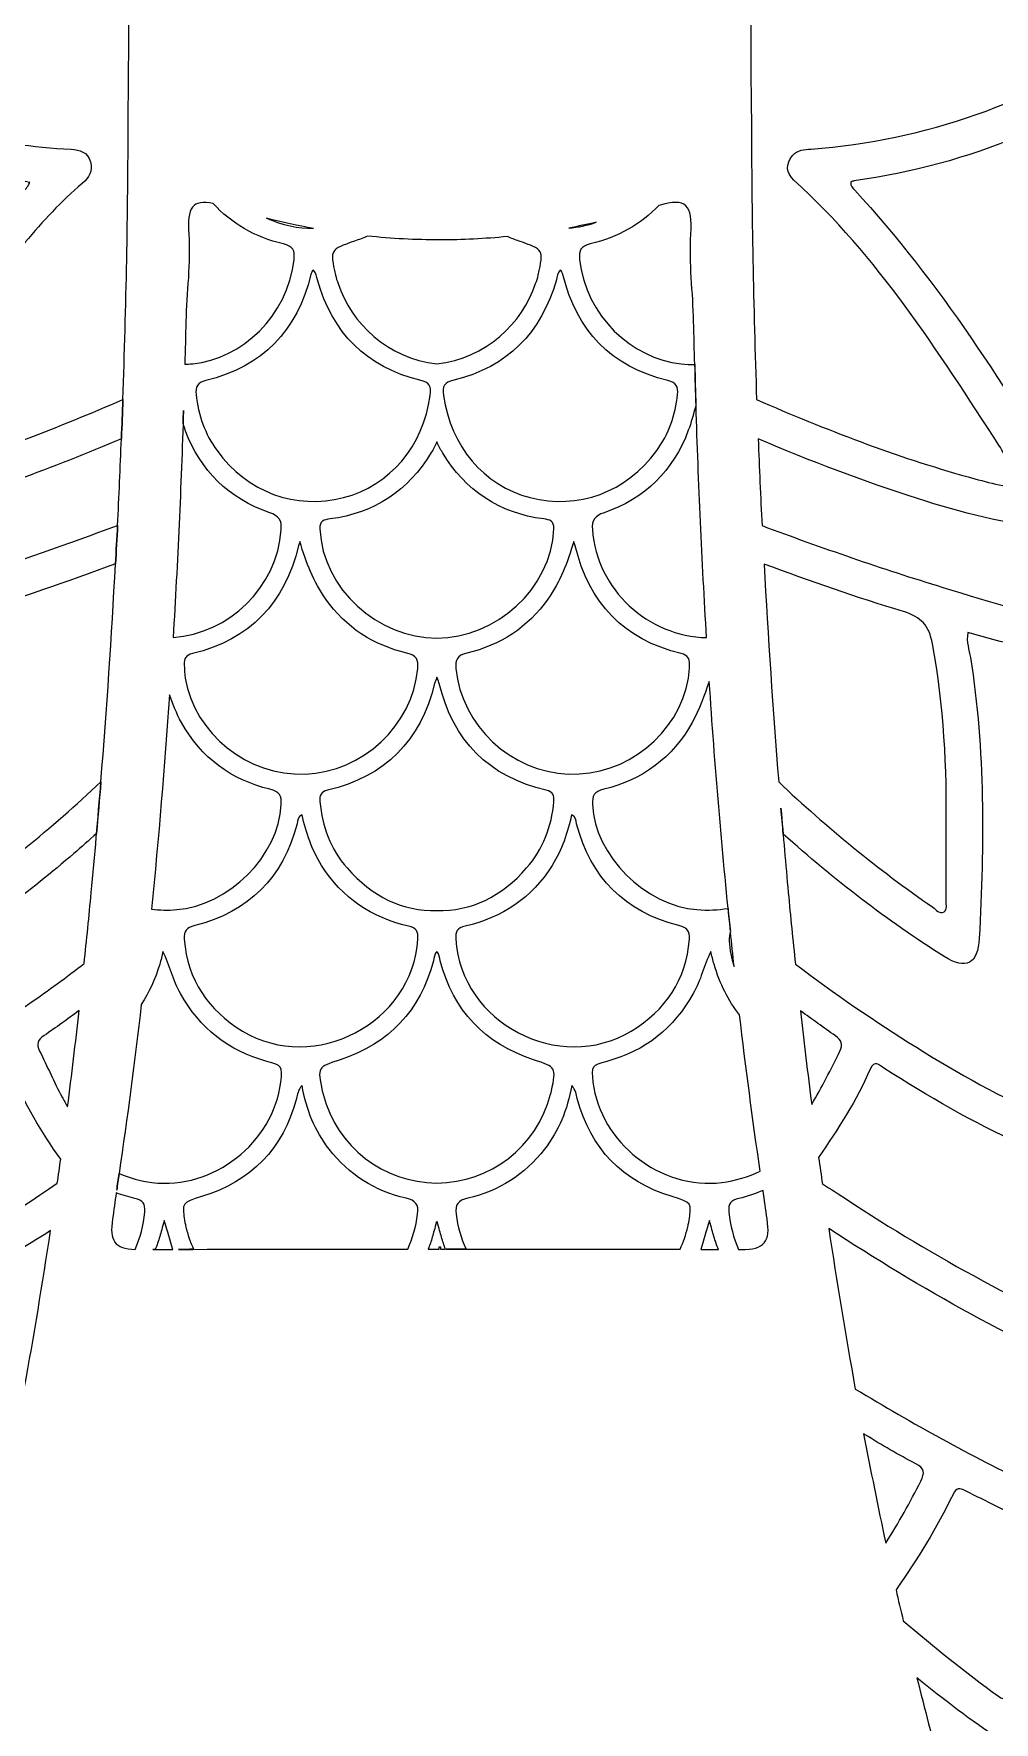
# Model space of a CAD drawing. Extents: x 31 to 2970, y -2969 to -30.
# Drawn here: x 1365 to 1685, y -2065 to -1501 of the extents above; entities that cross this region are included whole.
import ezdxf

# ---------------------------------------------------------------- set-up
doc = ezdxf.new("R2010")
doc.units = 0
doc.header["$MEASUREMENT"] = 0
doc.layers.add('Layer 1', color=7, linetype='Continuous')

# ---------------------------------------------------------------- blocks, each defined once
blk = doc.blocks.new('block 2')
at = {"layer": 'Layer 1', "lineweight": 0}
for points, knots in [([(1363.72, -1825), (1343.25, -1839.26), (1322.06, -1852.46), (1299.1, -1862.42), (1293.02, -1865.03), (1292.52, -1864.8), (1290.98, -1858.19), (1287.37, -1842.65), (1287.18, -1826.84), (1286.87, -1811.03), (1286.79, -1807.11), (1286.83, -1803.19), (1286.83, -1799.26), (1287.1, -1771.73), (1288.64, -1744.23), (1292.6, -1716.92), (1293.37, -1711.72), (1294.68, -1708.49), (1300.68, -1707.53), (1307.68, -1706.38), (1314.52, -1703.95), (1321.41, -1701.92), (1324.02, -1701.11), (1324.91, -1701.22), (1324.33, -1704.38), (1318.41, -1736.69), (1318.68, -1769.26), (1320.29, -1801.88), (1320.33, -1802.69), (1320.33, -1803.49), (1320.41, -1804.3), (1320.98, -1811.57), (1325.18, -1813.8), (1331.33, -1809.96), (1347.91, -1799.53), (1363.52, -1787.76), (1378.41, -1775.03), (1380.99, -1772.84), (1383.45, -1770.57), (1385.95, -1768.34), (1386.45, -1762.57), (1386.95, -1756.8), (1387.41, -1751.07), (1370.95, -1766.65), (1353.37, -1780.96), (1334.48, -1793.88), (1333.83, -1794.3), (1333.22, -1794.96), (1332.18, -1794.57), (1332.06, -1794.19), (1331.79, -1793.76), (1331.79, -1793.34), (1330.37, -1762.8), (1330.56, -1732.42), (1336.68, -1702.26), (1337.48, -1698.26), (1339.33, -1696.38), (1343.29, -1695.15), (1359.79, -1689.99), (1376.06, -1684.38), (1392.25, -1678.38), (1392.52, -1674.07), (1392.76, -1669.8), (1392.99, -1665.53), (1359.64, -1677.95), (1325.87, -1689.11), (1291.33, -1697.96), (1272.06, -1702.88), (1252.64, -1707.03), (1232.71, -1708.57), (1229.64, -1708.8), (1228.29, -1708.65), (1230.02, -1705.11), (1251.52, -1661.65), (1274.75, -1619.22), (1304.56, -1580.72), (1306.25, -1578.53), (1308.18, -1576.49), (1309.72, -1574.18), (1312.25, -1570.34), (1310.72, -1566.41), (1306.33, -1564.99), (1277.68, -1555.72), (1251.06, -1542.45), (1226.1, -1525.53), (1215.75, -1518.53), (1206.71, -1510.18), (1197.44, -1501.99), (1195.56, -1500.3), (1195.91, -1499.18), (1197.44, -1497.64), (1215.75, -1479.38), (1237.37, -1465.95), (1260.1, -1453.95), (1274.71, -1446.22), (1290.1, -1440.57), (1305.6, -1435.11), (1311.41, -1433.07), (1312.64, -1429.14), (1308.68, -1424.26), (1276.95, -1384.72), (1252.87, -1340.57), (1230.33, -1295.41), (1228.18, -1291.07), (1230.02, -1290.99), (1233.48, -1291.3), (1254.18, -1293.14), (1274.41, -1297.45), (1294.45, -1302.68), (1326.64, -1311.07), (1358.18, -1321.41), (1389.33, -1332.95), (1390.1, -1342.68), (1390.83, -1352.37), (1391.45, -1362.1), (1379.45, -1357.07), (1367.37, -1352.26), (1355.06, -1347.95), (1336.1, -1341.34), (1317.06, -1335.1), (1296.83, -1333.8), (1293.79, -1333.6), (1290.91, -1333.72), (1289.06, -1336.72), (1287.29, -1339.57), (1288.6, -1342.07), (1290.06, -1344.49), (1307.68, -1374.22), (1326.29, -1403.34), (1348.1, -1430.26), (1353.1, -1436.41), (1358.41, -1442.34), (1363.79, -1448.61), (1362.83, -1448.95), (1362.25, -1449.22), (1361.64, -1449.34), (1339.41, -1452.53), (1318.1, -1458.84), (1297.72, -1468.38), (1282.6, -1475.49), (1268.83, -1484.68), (1255.56, -1494.68), (1251.25, -1497.91), (1251.52, -1501.68), (1255.56, -1505.3), (1259.6, -1508.88), (1264.33, -1511.45), (1268.72, -1514.57), (1290.41, -1529.91), (1314.41, -1540.15), (1340.14, -1546.38), (1347.79, -1548.26), (1355.64, -1549.53), (1363.68, -1551.11), (1363.22, -1551.91), (1362.99, -1552.53), (1362.56, -1552.95), (1334.18, -1583.68), (1311.95, -1618.76), (1290.6, -1654.49), (1289.02, -1657.15), (1287.1, -1659.8), (1289.02, -1663.07), (1291.1, -1666.61), (1294.52, -1666.15), (1297.75, -1665.95), (1306.56, -1665.42), (1315.22, -1663.8), (1323.72, -1661.53), (1347.98, -1655.11), (1371.33, -1646.38), (1394.25, -1636.61), (1393.87, -1646.26), (1393.45, -1655.88), (1392.99, -1665.53), (1392.76, -1669.8), (1392.52, -1674.11), (1392.29, -1678.38), (1392.29, -1678.38), (1392.25, -1678.38), (1392.25, -1678.38), (1390.99, -1702.61), (1389.37, -1726.84), (1387.41, -1751.07), (1386.41, -1763.42), (1385.37, -1775.73), (1384.18, -1788.07), (1383.45, -1795.96), (1382.64, -1803.84), (1381.83, -1811.73), (1375.91, -1816.26), (1369.87, -1820.73), (1363.72, -1825)], [0, 0, 0, 0, 1, 1, 1, 2, 2, 2, 3, 3, 3, 4, 4, 4, 5, 5, 5, 6, 6, 6, 7, 7, 7, 8, 8, 8, 9, 9, 9, 10, 10, 10, 11, 11, 11, 12, 12, 12, 13, 13, 13, 14, 14, 14, 15, 15, 15, 16, 16, 16, 17, 17, 17, 18, 18, 18, 19, 19, 19, 20, 20, 20, 21, 21, 21, 22, 22, 22, 23, 23, 23, 24, 24, 24, 25, 25, 25, 26, 26, 26, 27, 27, 27, 28, 28, 28, 29, 29, 29, 30, 30, 30, 31, 31, 31, 32, 32, 32, 33, 33, 33, 34, 34, 34, 35, 35, 35, 36, 36, 36, 37, 37, 37, 38, 38, 38, 39, 39, 39, 40, 40, 40, 41, 41, 41, 42, 42, 42, 43, 43, 43, 44, 44, 44, 45, 45, 45, 46, 46, 46, 47, 47, 47, 48, 48, 48, 49, 49, 49, 50, 50, 50, 51, 51, 51, 52, 52, 52, 53, 53, 53, 54, 54, 54, 55, 55, 55, 56, 56, 56, 57, 57, 57, 58, 58, 58, 59, 59, 59, 60, 60, 60, 61, 61, 61, 62, 62, 62, 63, 63, 63, 64, 64, 64, 64]), ([(1668.22, -1686.22), (1647.91, -1679.99), (1627.83, -1673.03), (1607.91, -1665.61), (1607.45, -1655.95), (1606.99, -1646.3), (1606.64, -1636.65), (1624.03, -1644.03), (1641.68, -1650.8), (1659.76, -1656.57), (1674.37, -1661.22), (1689.14, -1665.38), (1704.57, -1665.99), (1711.95, -1666.3), (1714.57, -1661.99), (1710.87, -1655.76), (1689.57, -1619.8), (1667.26, -1584.57), (1638.83, -1553.65), (1638.22, -1552.95), (1637.33, -1552.38), (1637.49, -1550.88), (1637.99, -1550.76), (1638.3, -1550.65), (1638.6, -1550.57), (1677.37, -1545.15), (1712.34, -1530.68), (1743.18, -1506.45), (1749.61, -1501.41), (1749.68, -1498.38), (1743.26, -1493.45), (1718.61, -1474.64), (1691.64, -1460.61), (1661.22, -1453.64), (1653.37, -1451.84), (1645.41, -1450.34), (1637.1, -1448.64), (1637.8, -1447.68), (1638.14, -1446.99), (1638.68, -1446.41), (1654.91, -1429.11), (1668.72, -1409.95), (1681.95, -1390.34), (1692.14, -1375.18), (1701.91, -1359.76), (1710.99, -1343.91), (1713.53, -1339.49), (1712.76, -1335.95), (1709.18, -1334.37), (1706.99, -1333.45), (1704.68, -1333.76), (1702.41, -1333.91), (1687.49, -1334.99), (1673.22, -1338.95), (1659.07, -1343.45), (1642.18, -1348.87), (1625.68, -1355.14), (1609.41, -1361.99), (1610.07, -1352.3), (1610.8, -1342.6), (1611.57, -1332.91), (1633.76, -1324.72), (1656.14, -1317.14), (1678.83, -1310.37), (1706.18, -1302.22), (1733.76, -1294.95), (1762.22, -1291.8), (1765.3, -1291.45), (1768.34, -1291.03), (1772.14, -1291.53), (1765.14, -1306.57), (1757.76, -1320.72), (1750.14, -1334.72), (1732.99, -1366.07), (1714.53, -1396.61), (1691.95, -1424.45), (1688.1, -1429.22), (1689.45, -1433.18), (1695.41, -1435.18), (1711.64, -1440.68), (1727.72, -1446.57), (1742.8, -1454.76), (1764.03, -1466.34), (1784.41, -1479.07), (1801.64, -1496.34), (1804.53, -1499.18), (1804.53, -1500.64), (1801.61, -1503.53), (1788.26, -1516.91), (1772.64, -1527.18), (1756.68, -1537.03), (1737.18, -1549.07), (1716.03, -1557.38), (1694.64, -1565.22), (1689.53, -1567.11), (1688.22, -1570.72), (1691.64, -1574.95), (1723.41, -1614.49), (1747.64, -1658.57), (1770.03, -1703.8), (1770.72, -1705.19), (1772.41, -1706.76), (1771.38, -1708.19), (1770.38, -1709.57), (1768.34, -1708.49), (1766.76, -1708.34), (1732.91, -1705.46), (1700.49, -1696.11), (1668.22, -1686.22)], [0, 0, 0, 0, 1, 1, 1, 2, 2, 2, 3, 3, 3, 4, 4, 4, 5, 5, 5, 6, 6, 6, 7, 7, 7, 8, 8, 8, 9, 9, 9, 10, 10, 10, 11, 11, 11, 12, 12, 12, 13, 13, 13, 14, 14, 14, 15, 15, 15, 16, 16, 16, 17, 17, 17, 18, 18, 18, 19, 19, 19, 20, 20, 20, 21, 21, 21, 22, 22, 22, 23, 23, 23, 24, 24, 24, 25, 25, 25, 26, 26, 26, 27, 27, 27, 28, 28, 28, 29, 29, 29, 30, 30, 30, 31, 31, 31, 32, 32, 32, 33, 33, 33, 34, 34, 34, 35, 35, 35, 36, 36, 36, 36]), ([(1394.76, -1623.57), (1394.64, -1627.88), (1394.45, -1632.18), (1394.25, -1636.49), (1394.45, -1632.18), (1394.6, -1627.88), (1394.72, -1623.57), (1373.52, -1632.76), (1352.02, -1641.07), (1329.79, -1647.76), (1321.98, -1650.07), (1314.14, -1652.15), (1306.14, -1653.18), (1305.52, -1652.11), (1306.1, -1651.42), (1306.48, -1650.8), (1323.45, -1623.15), (1341.14, -1595.95), (1362.14, -1571.07), (1368.02, -1564.07), (1374.18, -1557.34), (1381.18, -1551.41), (1383.52, -1549.45), (1384.79, -1547.26), (1383.91, -1544.18), (1382.95, -1540.95), (1380.41, -1540.15), (1377.45, -1540.03), (1351.99, -1538.95), (1327.95, -1531.91), (1304.83, -1521.8), (1293.41, -1516.8), (1282.52, -1510.41), (1272.14, -1503.34), (1267.18, -1499.95), (1267.21, -1499.88), (1272.02, -1496.53), (1298.68, -1477.84), (1328.41, -1466.88), (1360.37, -1461.61), (1365.99, -1460.64), (1371.72, -1460.26), (1377.37, -1459.76), (1380.14, -1459.53), (1382.64, -1459.03), (1383.72, -1456.14), (1384.79, -1453.22), (1383.79, -1450.84), (1381.52, -1448.72), (1350.41, -1419.87), (1328.48, -1384.1), (1306.25, -1348.57), (1306.02, -1348.18), (1305.98, -1347.68), (1305.68, -1346.72), (1314.29, -1347.53), (1322.22, -1349.8), (1330.1, -1352.14), (1351.37, -1358.57), (1372.02, -1366.49), (1392.37, -1375.22), (1392.68, -1379.8), (1392.99, -1384.37), (1393.25, -1388.95), (1396.14, -1435.99), (1397.14, -1483.18), (1396.49, -1530.38), (1396.45, -1561.49), (1395.87, -1592.53), (1394.72, -1623.57), (1394.72, -1623.57), (1394.76, -1623.57), (1394.76, -1623.57)], [0, 0, 0, 0, 1, 1, 1, 2, 2, 2, 3, 3, 3, 4, 4, 4, 5, 5, 5, 6, 6, 6, 7, 7, 7, 8, 8, 8, 9, 9, 9, 10, 10, 10, 11, 11, 11, 12, 12, 12, 13, 13, 13, 14, 14, 14, 15, 15, 15, 16, 16, 16, 17, 17, 17, 18, 18, 18, 19, 19, 19, 20, 20, 20, 21, 21, 21, 22, 22, 22, 23, 23, 23, 24, 24, 24, 24]), ([(1616.95, -1455.95), (1618.03, -1459.03), (1620.64, -1459.61), (1623.6, -1459.76), (1646.99, -1461.03), (1669.37, -1466.76), (1690.84, -1475.72), (1704.34, -1481.34), (1717.11, -1488.64), (1729.14, -1497.18), (1731.99, -1499.18), (1732.49, -1500.3), (1729.3, -1502.57), (1697.72, -1524.68), (1662.68, -1536.99), (1624.33, -1539.95), (1622.03, -1540.15), (1619.64, -1540.15), (1618.07, -1542.11), (1615.76, -1544.95), (1615.91, -1547.95), (1618.57, -1550.38), (1646.57, -1575.8), (1666.57, -1607.38), (1686.87, -1638.72), (1689.76, -1643.22), (1692.49, -1647.84), (1695.8, -1653.22), (1688.68, -1652.69), (1682.64, -1651.03), (1676.68, -1649.38), (1652.45, -1642.61), (1629.1, -1633.53), (1606.1, -1623.57), (1605.03, -1592.53), (1604.45, -1561.45), (1604.37, -1530.38), (1603.72, -1483.18), (1604.76, -1435.99), (1607.64, -1388.95), (1607.91, -1384.34), (1608.22, -1379.76), (1608.53, -1375.18), (1628.72, -1366.53), (1649.26, -1358.64), (1670.41, -1352.26), (1677.26, -1350.18), (1684.34, -1348.8), (1691.3, -1347.1), (1692.37, -1346.87), (1693.49, -1346.87), (1694.49, -1346.76), (1695.07, -1347.91), (1694.57, -1348.6), (1694.14, -1349.3), (1676.22, -1378.49), (1657.57, -1407.18), (1634.95, -1433.07), (1630.22, -1438.45), (1625.26, -1443.64), (1619.76, -1448.26), (1617.3, -1450.38), (1615.8, -1452.72), (1616.95, -1455.95)], [0, 0, 0, 0, 1, 1, 1, 2, 2, 2, 3, 3, 3, 4, 4, 4, 5, 5, 5, 6, 6, 6, 7, 7, 7, 8, 8, 8, 9, 9, 9, 10, 10, 10, 11, 11, 11, 12, 12, 12, 13, 13, 13, 14, 14, 14, 15, 15, 15, 16, 16, 16, 17, 17, 17, 18, 18, 18, 19, 19, 19, 20, 20, 20, 21, 21, 21, 21]), ([(1448.26, -1571.61), (1451.53, -1572.41), (1452.18, -1573.84), (1451.83, -1576.76), (1449.68, -1595.92), (1434.45, -1609.8), (1418.02, -1611.61), (1417.1, -1611.68), (1416.25, -1611.72), (1415.37, -1611.76), (1415.52, -1607.03), (1415.64, -1602.26), (1415.76, -1597.53), (1415.99, -1587.8), (1417.37, -1577.99), (1416.72, -1568.3), (1416.14, -1559.49), (1417.91, -1556.68), (1424.87, -1558.11), (1430.91, -1564.76), (1438.68, -1569.3), (1448.26, -1571.61)], [0, 0, 0, 0, 1, 1, 1, 2, 2, 2, 3, 3, 3, 4, 4, 4, 5, 5, 5, 6, 6, 6, 7, 7, 7, 7]), ([(1573.49, -1558.76), (1582.6, -1556.11), (1584.8, -1558.53), (1584.18, -1568.3), (1583.53, -1577.99), (1584.91, -1587.8), (1585.1, -1597.53), (1585.22, -1602.3), (1585.33, -1607.11), (1585.49, -1611.88), (1585.49, -1611.88), (1585.53, -1611.88), (1585.53, -1611.88), (1585.64, -1616.45), (1585.76, -1621.03), (1585.91, -1625.61), (1586.68, -1651.45), (1587.87, -1677.22), (1589.41, -1702.99), (1579.68, -1702.76), (1570.53, -1698.8), (1563.6, -1692.34), (1556.72, -1685.92), (1552.06, -1677.03), (1551.33, -1666.95), (1551.1, -1663.84), (1552.14, -1662.38), (1555.22, -1661.3), (1568.87, -1656.61), (1578.3, -1647.38), (1583.33, -1633.76), (1584.3, -1631.26), (1584.95, -1628.61), (1585.87, -1625.61), (1585.72, -1621.03), (1585.6, -1616.45), (1585.49, -1611.88), (1583.99, -1611.84), (1582.49, -1611.76), (1580.91, -1611.61), (1564.49, -1609.8), (1549.26, -1595.92), (1547.06, -1576.76), (1546.76, -1573.84), (1547.41, -1572.41), (1550.64, -1571.61), (1559.91, -1569.38), (1567.53, -1565.07), (1573.49, -1558.76)], [0, 0, 0, 0, 1, 1, 1, 2, 2, 2, 3, 3, 3, 4, 4, 4, 5, 5, 5, 6, 6, 6, 7, 7, 7, 8, 8, 8, 9, 9, 9, 10, 10, 10, 11, 11, 11, 12, 12, 12, 13, 13, 13, 14, 14, 14, 15, 15, 15, 16, 16, 16, 16]), ([(1442.68, -1563.03), (1447.91, -1564.38), (1453.14, -1565.49), (1458.37, -1566.45), (1453.18, -1566.41), (1447.87, -1565.34), (1442.68, -1563.03)], [0, 0, 0, 0, 1, 1, 1, 2, 2, 2, 2]), ([(1543.45, -1566.3), (1546.53, -1565.72), (1549.6, -1565.07), (1552.64, -1564.38), (1549.6, -1565.41), (1546.53, -1566.03), (1543.45, -1566.3)], [0, 0, 0, 0, 1, 1, 1, 2, 2, 2, 2]), ([(1472.02, -1570.68), (1473.53, -1570.18), (1474.95, -1569.61), (1476.33, -1568.99), (1484.33, -1569.84), (1492.37, -1570.26), (1500.45, -1570.26), (1507.99, -1570.26), (1515.49, -1569.88), (1522.99, -1569.15), (1524.26, -1569.72), (1525.53, -1570.22), (1526.91, -1570.68), (1535.1, -1573.53), (1535.14, -1573.41), (1533.26, -1581.99), (1533.06, -1582.95), (1532.72, -1583.92), (1532.41, -1584.84), (1528.03, -1598.11), (1515.91, -1609.76), (1499.45, -1611.61), (1483.03, -1609.76), (1470.91, -1598.11), (1466.52, -1584.84), (1466.18, -1583.92), (1465.87, -1582.95), (1465.64, -1581.99), (1463.76, -1573.41), (1463.83, -1573.53), (1472.02, -1570.68)], [0, 0, 0, 0, 1, 1, 1, 2, 2, 2, 3, 3, 3, 4, 4, 4, 5, 5, 5, 6, 6, 6, 7, 7, 7, 8, 8, 8, 9, 9, 9, 10, 10, 10, 10]), ([(1493.83, -1617.11), (1496.99, -1617.88), (1497.68, -1619.03), (1497.26, -1622.18), (1494.91, -1639.11), (1483.91, -1652.19), (1468.33, -1656.26), (1452.41, -1660.38), (1436.18, -1654.45), (1426.14, -1640.57), (1422.1, -1635.03), (1419.91, -1628.69), (1419.18, -1621.84), (1418.91, -1619.3), (1419.49, -1617.92), (1422.45, -1617.18), (1441.33, -1612.61), (1452.91, -1600.61), (1457.45, -1581.76), (1457.52, -1581.38), (1457.68, -1581.07), (1457.87, -1580.72), (1457.91, -1580.61), (1458.03, -1580.57), (1458.33, -1580.34), (1459.29, -1581.34), (1459.29, -1582.53), (1459.6, -1583.57), (1464.64, -1601.26), (1475.87, -1612.68), (1493.83, -1617.11)], [0, 0, 0, 0, 1, 1, 1, 2, 2, 2, 3, 3, 3, 4, 4, 4, 5, 5, 5, 6, 6, 6, 7, 7, 7, 8, 8, 8, 9, 9, 9, 10, 10, 10, 10]), ([(1539.33, -1583.57), (1539.64, -1582.53), (1539.6, -1581.34), (1540.56, -1580.34), (1540.87, -1580.57), (1541.03, -1580.61), (1541.06, -1580.72), (1541.22, -1581.07), (1541.41, -1581.38), (1541.49, -1581.76), (1546.03, -1600.61), (1557.56, -1612.61), (1576.49, -1617.18), (1579.41, -1617.92), (1579.99, -1619.3), (1579.72, -1621.84), (1578.99, -1628.69), (1576.8, -1635.03), (1572.8, -1640.57), (1562.76, -1654.45), (1546.49, -1660.38), (1530.6, -1656.26), (1515.03, -1652.19), (1504.03, -1639.11), (1501.68, -1622.18), (1501.22, -1619.03), (1501.95, -1617.88), (1505.1, -1617.11), (1523.03, -1612.68), (1534.29, -1601.26), (1539.33, -1583.57)], [0, 0, 0, 0, 1, 1, 1, 2, 2, 2, 3, 3, 3, 4, 4, 4, 5, 5, 5, 6, 6, 6, 7, 7, 7, 8, 8, 8, 9, 9, 9, 10, 10, 10, 10]), ([(1414.95, -1627.22), (1414.91, -1628.61), (1414.87, -1630.03), (1414.83, -1631.42), (1415.06, -1632.22), (1415.29, -1633.03), (1415.56, -1633.76), (1420.64, -1647.38), (1430.06, -1656.61), (1443.72, -1661.3), (1446.79, -1662.38), (1447.79, -1663.84), (1447.56, -1666.95), (1446.14, -1686.38), (1430.14, -1701.53), (1411.49, -1702.95), (1413.02, -1677.72), (1414.14, -1652.49), (1414.95, -1627.22)], [0, 0, 0, 0, 1, 1, 1, 2, 2, 2, 3, 3, 3, 4, 4, 4, 5, 5, 5, 6, 6, 6, 6]), ([(1460.45, -1666.69), (1460.33, -1663.99), (1461.79, -1663.65), (1463.83, -1663.38), (1478.68, -1661.45), (1489.91, -1653.99), (1497.6, -1641.22), (1498.26, -1640.11), (1498.87, -1638.95), (1499.45, -1637.69), (1500.06, -1638.95), (1500.64, -1640.11), (1501.33, -1641.22), (1509.03, -1653.99), (1520.26, -1661.45), (1535.1, -1663.38), (1537.14, -1663.65), (1538.6, -1663.99), (1538.49, -1666.69), (1537.56, -1687.03), (1518.99, -1702.99), (1499.45, -1703.11), (1479.91, -1702.99), (1461.37, -1687.03), (1460.45, -1666.69)], [0, 0, 0, 0, 1, 1, 1, 2, 2, 2, 3, 3, 3, 4, 4, 4, 5, 5, 5, 6, 6, 6, 7, 7, 7, 8, 8, 8, 8]), ([(1417.95, -1708.3), (1437.18, -1703.65), (1448.76, -1691.42), (1453.33, -1672.3), (1453.41, -1671.84), (1453.64, -1671.42), (1453.79, -1670.95), (1455.83, -1677.92), (1458.37, -1684.3), (1462.41, -1690.11), (1469.1, -1699.65), (1478.29, -1705.49), (1489.49, -1708.15), (1492.76, -1708.88), (1493.37, -1710.42), (1493.1, -1713.34), (1491.33, -1732.26), (1474.72, -1747.84), (1455.49, -1748.53), (1436.29, -1749.19), (1418.79, -1735.19), (1415.52, -1716.49), (1415.29, -1715.03), (1415.29, -1713.53), (1415.18, -1712.03), (1415.02, -1709.99), (1415.83, -1708.8), (1417.95, -1708.3)], [0, 0, 0, 0, 1, 1, 1, 2, 2, 2, 3, 3, 3, 4, 4, 4, 5, 5, 5, 6, 6, 6, 7, 7, 7, 8, 8, 8, 9, 9, 9, 9]), ([(1509.45, -1708.15), (1520.64, -1705.49), (1529.83, -1699.65), (1536.49, -1690.11), (1540.53, -1684.3), (1543.06, -1677.92), (1545.1, -1670.95), (1545.3, -1671.42), (1545.49, -1671.84), (1545.6, -1672.3), (1550.18, -1691.42), (1561.76, -1703.65), (1580.99, -1708.3), (1583.1, -1708.8), (1583.87, -1709.99), (1583.72, -1712.03), (1583.64, -1713.53), (1583.64, -1715.03), (1583.37, -1716.49), (1580.14, -1735.19), (1562.64, -1749.19), (1543.41, -1748.53), (1524.18, -1747.84), (1507.6, -1732.26), (1505.83, -1713.34), (1505.56, -1710.42), (1506.18, -1708.88), (1509.45, -1708.15)], [0, 0, 0, 0, 1, 1, 1, 2, 2, 2, 3, 3, 3, 4, 4, 4, 5, 5, 5, 6, 6, 6, 7, 7, 7, 8, 8, 8, 9, 9, 9, 9]), ([(1608.6, -1678.45), (1623.95, -1684.19), (1639.41, -1689.53), (1655.1, -1694.3), (1661.07, -1696.11), (1663.64, -1698.99), (1664.76, -1705.07), (1668.6, -1725.69), (1669.64, -1746.46), (1669.33, -1767.38), (1669.33, -1775.19), (1669.37, -1782.99), (1669.3, -1790.84), (1669.3, -1792.07), (1669.84, -1793.76), (1668.64, -1794.49), (1667.07, -1795.38), (1665.99, -1793.69), (1664.87, -1792.92), (1646.57, -1780.3), (1629.49, -1766.34), (1613.49, -1751.15), (1611.53, -1726.96), (1609.91, -1702.72), (1608.6, -1678.45)], [0, 0, 0, 0, 1, 1, 1, 2, 2, 2, 3, 3, 3, 4, 4, 4, 5, 5, 5, 6, 6, 6, 7, 7, 7, 8, 8, 8, 8]), ([(1614.99, -1768.53), (1631.76, -1783.57), (1649.53, -1797.38), (1668.68, -1809.42), (1675.99, -1814.03), (1679.91, -1811.92), (1680.37, -1803.26), (1681.99, -1771.96), (1682.34, -1740.72), (1677.45, -1709.61), (1677.03, -1707.11), (1675.99, -1704.61), (1676.53, -1701.26), (1682.95, -1703.03), (1689.26, -1704.8), (1695.61, -1706.46), (1707.22, -1709.53), (1707.14, -1709.53), (1708.76, -1721.53), (1713.99, -1760.92), (1715.34, -1800.46), (1712.57, -1840.07), (1712.11, -1846.73), (1711.14, -1853.34), (1709.45, -1859.84), (1708.45, -1863.69), (1706.8, -1864.69), (1702.87, -1863), (1687.68, -1856.5), (1673.37, -1848.42), (1659.41, -1839.69), (1645.49, -1831), (1631.99, -1821.8), (1619.07, -1811.92), (1618.22, -1803.96), (1617.41, -1796.03), (1616.68, -1788.07), (1615.8, -1778.65), (1614.99, -1769.26), (1614.22, -1759.88), (1614.49, -1762.76), (1614.76, -1765.65), (1614.99, -1768.53)], [0, 0, 0, 0, 1, 1, 1, 2, 2, 2, 3, 3, 3, 4, 4, 4, 5, 5, 5, 6, 6, 6, 7, 7, 7, 8, 8, 8, 9, 9, 9, 10, 10, 10, 11, 11, 11, 12, 12, 12, 13, 13, 13, 14, 14, 14, 14]), ([(1469.49, -1779.84), (1464.06, -1773.53), (1461.18, -1766.03), (1460.45, -1757.69), (1460.26, -1755.61), (1460.79, -1754.46), (1462.99, -1753.92), (1482.22, -1749.42), (1494.03, -1737.38), (1498.72, -1718.26), (1498.83, -1717.84), (1499.03, -1717.38), (1499.45, -1716.22), (1499.91, -1717.38), (1500.1, -1717.84), (1500.22, -1718.26), (1504.91, -1737.38), (1516.68, -1749.42), (1535.95, -1753.92), (1538.14, -1754.46), (1538.68, -1755.61), (1538.49, -1757.69), (1537.76, -1766.03), (1534.87, -1773.53), (1529.41, -1779.84), (1521.06, -1789.46), (1510.87, -1794.34), (1499.45, -1794.03), (1488.06, -1794.34), (1477.87, -1789.46), (1469.49, -1779.84)], [0, 0, 0, 0, 1, 1, 1, 2, 2, 2, 3, 3, 3, 4, 4, 4, 5, 5, 5, 6, 6, 6, 7, 7, 7, 8, 8, 8, 9, 9, 9, 10, 10, 10, 10]), ([(1551.37, -1758.72), (1551.22, -1755.76), (1551.91, -1754.34), (1555.1, -1753.57), (1568.14, -1750.49), (1578.03, -1743.07), (1584.64, -1731.3), (1587.1, -1726.96), (1588.53, -1722.34), (1590.33, -1717.61), (1592.14, -1745.49), (1594.49, -1773.3), (1597.41, -1801.07), (1597.14, -1798.49), (1596.83, -1795.96), (1596.57, -1793.34), (1593.3, -1793.88), (1589.87, -1794.07), (1586.22, -1793.76), (1569.03, -1792.34), (1552.18, -1775.92), (1551.37, -1758.72)], [0, 0, 0, 0, 1, 1, 1, 2, 2, 2, 3, 3, 3, 4, 4, 4, 5, 5, 5, 6, 6, 6, 7, 7, 7, 7]), ([(1410.25, -1722.03), (1411.41, -1725.22), (1412.6, -1728.34), (1414.26, -1731.3), (1420.91, -1743.07), (1430.79, -1750.49), (1443.79, -1753.57), (1447.02, -1754.34), (1447.72, -1755.76), (1447.56, -1758.72), (1446.72, -1775.92), (1429.91, -1792.34), (1412.68, -1793.76), (1409.75, -1794.03), (1406.99, -1793.92), (1404.29, -1793.61), (1406.68, -1769.76), (1408.64, -1745.96), (1410.25, -1722.03)], [0, 0, 0, 0, 1, 1, 1, 2, 2, 2, 3, 3, 3, 4, 4, 4, 5, 5, 5, 6, 6, 6, 6]), ([(1873.15, -2072.65), (1866.8, -2072.08), (1860.45, -2072), (1854.15, -2073.19), (1844.03, -2075.11), (1837.03, -2080.46), (1833.76, -2090.58), (1830.53, -2100.73), (1829.34, -2111.27), (1827.15, -2121.61), (1826.11, -2126.58), (1825.11, -2131.54), (1823.84, -2136.42), (1821.65, -2144.84), (1817.72, -2147.35), (1809.18, -2146.19), (1801.34, -2145.11), (1793.95, -2142.61), (1786.8, -2139.35), (1771.61, -2132.42), (1757.57, -2123.58), (1743.99, -2113.92), (1738.18, -2109.84), (1735.14, -2110.58), (1732.22, -2117.04), (1728.3, -2125.81), (1724.14, -2134.5), (1720.68, -2143.46), (1719.03, -2147.77), (1716.95, -2148.04), (1713.37, -2146.27), (1706.03, -2142.69), (1699.34, -2138.04), (1692.91, -2133), (1688.3, -2129.34), (1683.8, -2125.5), (1679.34, -2121.61), (1676.99, -2113.92), (1674.72, -2106.23), (1672.49, -2098.5), (1683.34, -2105.92), (1694.84, -2112.31), (1706.8, -2117.77), (1712.91, -2120.54), (1715.8, -2119.08), (1717.57, -2112.54), (1719.53, -2105.15), (1721.61, -2097.77), (1723.26, -2090.27), (1724.14, -2086.23), (1725.18, -2085.77), (1728.76, -2088.19), (1750.03, -2102.58), (1772.72, -2114.31), (1797.3, -2122.08), (1804.03, -2124.19), (1806.3, -2122.96), (1807.99, -2116.27), (1813.11, -2096.04), (1817.76, -2075.73), (1820.14, -2054.96), (1820.53, -2051.61), (1821.49, -2051.57), (1824.03, -2053.07), (1828.95, -2055.92), (1833.91, -2058.73), (1839.03, -2061.27), (1845.15, -2064.23), (1847.8, -2063.04), (1850.18, -2056.54), (1851.38, -2053.34), (1852.65, -2050.15), (1853.49, -2046.84), (1854.42, -2043.23), (1855.76, -2042.19), (1859.57, -2043.81), (1870.84, -2048.54), (1882.53, -2052.15), (1894.34, -2055.34), (1915.61, -2061.07), (1936.99, -2066.34), (1959.11, -2067.27), (1971.99, -2067.81), (1973.99, -2064.77), (1975.53, -2054.31), (1980.95, -2016.57), (1989.61, -1979.34), (1993.11, -1941.27), (1993.3, -1939.03), (1994.07, -1938.23), (1996.38, -1938.23), (2004.19, -1938.19), (2011.99, -1937.88), (2019.84, -1937.8), (2026.42, -1937.77), (2028.34, -1936), (2027.8, -1929.3), (2027.03, -1920.23), (2026.07, -1911.15), (2024.99, -1902.11), (2023.92, -1893.23), (2023.8, -1893.23), (2032.65, -1892.61), (2032.96, -1892.57), (2033.26, -1892.5), (2033.61, -1892.5), (2062.19, -1890.57), (2089.92, -1884.46), (2117.34, -1876.53), (2123.15, -1874.84), (2124.57, -1872.84), (2123.11, -1867.03), (2121, -1858.69), (2118.84, -1850.34), (2116.34, -1842.11), (2111, -1824.65), (2105.15, -1807.34), (2096.65, -1791.11), (2095.46, -1788.8), (2095.92, -1787.96), (2098.34, -1787.53), (2101.73, -1786.99), (2105.07, -1786.3), (2108.42, -1785.57), (2114.3, -1784.26), (2115.8, -1780.96), (2113.03, -1775.53), (2111.34, -1772.19), (2109.61, -1768.84), (2107.53, -1765.76), (2105.53, -1762.73), (2106.34, -1761.8), (2109.61, -1761.11), (2119.73, -1758.92), (2129.57, -1755.96), (2139.15, -1752.34), (2142.15, -1758.53), (2145.15, -1764.72), (2148.15, -1770.92), (2145.5, -1772.73), (2142.96, -1774.69), (2140.53, -1776.88), (2125.65, -1790.19), (2122.5, -1803.07), (2129.96, -1821.61), (2135.34, -1835.07), (2141.46, -1848.23), (2144.46, -1862.53), (2148.11, -1879.73), (2145.61, -1885.26), (2130.11, -1893.84), (2118.07, -1900.5), (2104.96, -1903.5), (2091.76, -1906.46), (2078.69, -1909.34), (2065.49, -1911.27), (2052.15, -1912), (2046.49, -1912.34), (2044.3, -1915.23), (2045.38, -1920.77), (2047.19, -1929.92), (2047.88, -1939.07), (2046.46, -1948.42), (2045.8, -1952.77), (2043.61, -1955.23), (2040.03, -1956.84), (2034.8, -1959.23), (2029.34, -1960.8), (2023.49, -1960.46), (2022.19, -1960.38), (2020.88, -1960.57), (2019.57, -1960.46), (2014.57, -1960.11), (2012.34, -1962.27), (2011.69, -1967.38), (2008.72, -1989.54), (2005.38, -2011.61), (2001.15, -2033.54), (1998.3, -2048.07), (1995.57, -2062.69), (1990.49, -2076.65), (1987.03, -2086.11), (1982.26, -2089.5), (1972.19, -2089.92), (1959.61, -2090.42), (1947.61, -2087.23), (1935.57, -2084.31), (1914.95, -2079.31), (1894.34, -2074.54), (1873.15, -2072.65)], [0, 0, 0, 0, 1, 1, 1, 2, 2, 2, 3, 3, 3, 4, 4, 4, 5, 5, 5, 6, 6, 6, 7, 7, 7, 8, 8, 8, 9, 9, 9, 10, 10, 10, 11, 11, 11, 12, 12, 12, 13, 13, 13, 14, 14, 14, 15, 15, 15, 16, 16, 16, 17, 17, 17, 18, 18, 18, 19, 19, 19, 20, 20, 20, 21, 21, 21, 22, 22, 22, 23, 23, 23, 24, 24, 24, 25, 25, 25, 26, 26, 26, 27, 27, 27, 28, 28, 28, 29, 29, 29, 30, 30, 30, 31, 31, 31, 32, 32, 32, 33, 33, 33, 34, 34, 34, 35, 35, 35, 36, 36, 36, 37, 37, 37, 38, 38, 38, 39, 39, 39, 40, 40, 40, 41, 41, 41, 42, 42, 42, 43, 43, 43, 44, 44, 44, 45, 45, 45, 46, 46, 46, 47, 47, 47, 48, 48, 48, 49, 49, 49, 50, 50, 50, 51, 51, 51, 52, 52, 52, 53, 53, 53, 54, 54, 54, 55, 55, 55, 56, 56, 56, 57, 57, 57, 58, 58, 58, 59, 59, 59, 60, 60, 60, 61, 61, 61, 62, 62, 62, 63, 63, 63, 63]), ([(1418.72, -1799.07), (1436.72, -1794.46), (1448.14, -1783.11), (1452.87, -1765.07), (1453.14, -1764.07), (1453.02, -1762.8), (1454.49, -1762.07), (1455.87, -1768.11), (1457.76, -1773.88), (1461.03, -1779.03), (1467.87, -1789.8), (1477.64, -1796.46), (1489.99, -1799.26), (1492.72, -1799.88), (1493.29, -1801.15), (1493.14, -1803.61), (1491.41, -1831.57), (1458.64, -1848.76), (1434.64, -1834.26), (1423.14, -1827.3), (1416.33, -1817.26), (1415.18, -1803.65), (1414.95, -1800.88), (1416.02, -1799.76), (1418.72, -1799.07)], [0, 0, 0, 0, 1, 1, 1, 2, 2, 2, 3, 3, 3, 4, 4, 4, 5, 5, 5, 6, 6, 6, 7, 7, 7, 8, 8, 8, 8]), ([(1508.95, -1799.26), (1521.26, -1796.46), (1531.06, -1789.8), (1537.91, -1779.03), (1541.18, -1773.88), (1543.06, -1768.11), (1544.41, -1762.07), (1545.91, -1762.8), (1545.8, -1764.07), (1546.06, -1765.07), (1550.76, -1783.11), (1562.18, -1794.46), (1580.22, -1799.07), (1582.91, -1799.76), (1583.95, -1800.88), (1583.72, -1803.65), (1582.56, -1817.26), (1575.8, -1827.3), (1564.3, -1834.26), (1540.26, -1848.76), (1507.53, -1831.57), (1505.76, -1803.61), (1505.6, -1801.15), (1506.18, -1799.88), (1508.95, -1799.26)], [0, 0, 0, 0, 1, 1, 1, 2, 2, 2, 3, 3, 3, 4, 4, 4, 5, 5, 5, 6, 6, 6, 7, 7, 7, 8, 8, 8, 8]), ([(1597.41, -1801.23), (1597.76, -1805.07), (1598.18, -1808.88), (1598.6, -1812.73), (1597.68, -1809.96), (1597.1, -1807.11), (1596.95, -1804.26), (1596.91, -1802.99), (1597.03, -1801.99), (1597.41, -1801.23)], [0, 0, 0, 0, 1, 1, 1, 2, 2, 2, 3, 3, 3, 3]), ([(1404.45, -1884.8), (1400.56, -1884.3), (1396.95, -1883.26), (1393.49, -1881.84), (1393.22, -1883.69), (1392.95, -1885.53), (1392.68, -1887.38), (1392.95, -1885.53), (1393.18, -1883.69), (1393.45, -1881.84), (1393.45, -1881.84), (1393.49, -1881.84), (1393.49, -1881.84), (1396.22, -1863.07), (1398.72, -1844.26), (1400.87, -1825.42), (1403.45, -1821.42), (1405.52, -1817.03), (1407.02, -1811.99), (1407.45, -1810.57), (1407.75, -1809.15), (1408.1, -1807.73), (1410.37, -1812.5), (1411.45, -1817.34), (1413.91, -1821.76), (1420.41, -1833.3), (1429.95, -1840.96), (1442.79, -1844.38), (1447.83, -1845.73), (1448.06, -1846), (1447.41, -1851.3), (1444.95, -1871.61), (1424.79, -1887.34), (1404.45, -1884.8)], [0, 0, 0, 0, 1, 1, 1, 2, 2, 2, 3, 3, 3, 4, 4, 4, 5, 5, 5, 6, 6, 6, 7, 7, 7, 8, 8, 8, 9, 9, 9, 10, 10, 10, 11, 11, 11, 11]), ([(1499.45, -1885), (1481.6, -1884.84), (1466.22, -1873.03), (1461.52, -1855.38), (1461.45, -1855), (1461.33, -1854.65), (1461.26, -1854.3), (1459.6, -1846.3), (1459.6, -1846.34), (1467.22, -1843.84), (1483.56, -1838.5), (1493.91, -1827.46), (1498.33, -1810.84), (1498.6, -1809.84), (1498.56, -1808.69), (1499.45, -1807.69), (1500.37, -1808.69), (1500.33, -1809.84), (1500.6, -1810.84), (1504.99, -1827.46), (1515.37, -1838.5), (1531.72, -1843.84), (1539.29, -1846.34), (1539.33, -1846.3), (1537.68, -1854.3), (1537.6, -1854.65), (1537.49, -1855), (1537.41, -1855.38), (1532.68, -1873.03), (1517.33, -1884.84), (1499.45, -1885)], [0, 0, 0, 0, 1, 1, 1, 2, 2, 2, 3, 3, 3, 4, 4, 4, 5, 5, 5, 6, 6, 6, 7, 7, 7, 8, 8, 8, 9, 9, 9, 10, 10, 10, 10]), ([(1551.53, -1851.3), (1550.87, -1846), (1551.06, -1845.73), (1556.14, -1844.38), (1568.99, -1840.96), (1578.49, -1833.3), (1584.99, -1821.76), (1587.49, -1817.34), (1588.56, -1812.5), (1590.83, -1807.73), (1591.18, -1809.15), (1591.49, -1810.57), (1591.91, -1811.99), (1593.83, -1818.53), (1596.68, -1824.11), (1600.41, -1828.84), (1602.49, -1846.26), (1604.76, -1863.69), (1607.3, -1881.03), (1603.37, -1882.92), (1599.06, -1884.23), (1594.49, -1884.8), (1574.14, -1887.34), (1553.99, -1871.61), (1551.53, -1851.3)], [0, 0, 0, 0, 1, 1, 1, 2, 2, 2, 3, 3, 3, 4, 4, 4, 5, 5, 5, 6, 6, 6, 7, 7, 7, 8, 8, 8, 8]), ([(1239.75, -1828.46), (1250.56, -1825.42), (1261.41, -1822.38), (1272.18, -1819.15), (1275.37, -1818.19), (1275.25, -1819.92), (1275.37, -1822.03), (1276.02, -1833.76), (1276.64, -1845.46), (1279.1, -1857), (1280.06, -1861.61), (1281.18, -1866.23), (1283.6, -1870.38), (1286.83, -1875.96), (1290.87, -1877.61), (1297.22, -1875.53), (1311.22, -1870.92), (1323.91, -1863.53), (1336.6, -1856.19), (1341.79, -1853.15), (1346.91, -1849.92), (1351.79, -1846.42), (1355.02, -1844.07), (1356.41, -1844.84), (1357.75, -1848.26), (1361.87, -1858.61), (1367.68, -1868), (1373.99, -1877.07), (1373.64, -1879.73), (1373.25, -1882.42), (1372.87, -1885.07), (1341.45, -1906.42), (1308.25, -1924.53), (1273.64, -1940), (1271.37, -1941), (1270.18, -1940.92), (1269.18, -1938.46), (1255.6, -1904.34), (1242.91, -1870), (1237.75, -1833.38), (1237.64, -1832.76), (1237.52, -1832.11), (1237.45, -1831.46), (1237.02, -1829.53), (1238.14, -1828.92), (1239.75, -1828.46)], [0, 0, 0, 0, 1, 1, 1, 2, 2, 2, 3, 3, 3, 4, 4, 4, 5, 5, 5, 6, 6, 6, 7, 7, 7, 8, 8, 8, 9, 9, 9, 10, 10, 10, 11, 11, 11, 12, 12, 12, 13, 13, 13, 14, 14, 14, 15, 15, 15, 15]), ([(1626.8, -1876.42), (1633.14, -1866.96), (1639.53, -1857.53), (1643.99, -1846.96), (1645.33, -1843.76), (1646.99, -1845.69), (1648.57, -1846.65), (1663.3, -1855.96), (1678.26, -1864.88), (1694.26, -1871.96), (1697.22, -1873.26), (1700.26, -1874.5), (1703.34, -1875.5), (1710.34, -1877.69), (1714.87, -1875.76), (1717.99, -1868.88), (1722.34, -1859.23), (1723.34, -1848.76), (1724.3, -1838.38), (1724.84, -1832.88), (1725.14, -1827.34), (1725.34, -1821.8), (1725.45, -1819.23), (1726.14, -1818.42), (1728.87, -1819.23), (1739.49, -1822.42), (1750.14, -1825.42), (1760.8, -1828.38), (1762.64, -1828.92), (1763.84, -1829.61), (1763.37, -1831.26), (1761.76, -1845.03), (1758.72, -1858.03), (1755.14, -1870.92), (1748.88, -1893.53), (1740.8, -1915.53), (1732.14, -1937.34), (1730.68, -1940.96), (1729.26, -1941), (1726.07, -1939.53), (1693.76, -1925.07), (1662.76, -1908.23), (1633.3, -1888.57), (1631.6, -1887.42), (1629.84, -1886.42), (1628.07, -1885.34), (1627.65, -1882.38), (1627.2, -1879.42), (1626.8, -1876.46), (1626.8, -1876.46), (1626.8, -1876.42), (1626.8, -1876.42)], [0, 0, 0, 0, 1, 1, 1, 2, 2, 2, 3, 3, 3, 4, 4, 4, 5, 5, 5, 6, 6, 6, 7, 7, 7, 8, 8, 8, 9, 9, 9, 10, 10, 10, 11, 11, 11, 12, 12, 12, 13, 13, 13, 14, 14, 14, 15, 15, 15, 16, 16, 16, 17, 17, 17, 17]), ([(1366.95, -1840.96), (1365.72, -1838.57), (1366.33, -1837.26), (1368.49, -1835.76), (1372.41, -1833.07), (1376.29, -1830.3), (1380.14, -1827.46), (1378.95, -1838.19), (1377.68, -1848.84), (1376.29, -1859.53), (1375.68, -1858.46), (1375.06, -1857.42), (1374.45, -1856.3), (1371.75, -1851.3), (1369.56, -1846.03), (1366.95, -1840.96)], [0, 0, 0, 0, 1, 1, 1, 2, 2, 2, 3, 3, 3, 4, 4, 4, 5, 5, 5, 5]), ([(1624.49, -1858.76), (1623.14, -1848.38), (1621.91, -1837.96), (1620.76, -1827.53), (1624.6, -1830.34), (1628.45, -1833.11), (1632.37, -1835.84), (1634.6, -1837.38), (1634.95, -1838.73), (1633.83, -1841.03), (1630.95, -1847.11), (1627.83, -1853), (1624.49, -1858.76)], [0, 0, 0, 0, 1, 1, 1, 2, 2, 2, 3, 3, 3, 4, 4, 4, 4]), ([(1253.79, -2004.73), (1250.71, -2005.27), (1249.33, -2003.07), (1247.91, -2001.11), (1239.91, -1990.11), (1233.83, -1978.04), (1228.1, -1965.77), (1209.98, -1927.07), (1196.21, -1887), (1189.44, -1844.65), (1188.79, -1840.65), (1189.6, -1839.23), (1193.6, -1838.53), (1202.91, -1836.88), (1212.1, -1834.76), (1221.37, -1832.8), (1223.64, -1832.34), (1225.64, -1831.57), (1226.18, -1835.3), (1231.48, -1872.69), (1244.14, -1907.92), (1258.33, -1942.69), (1264.1, -1956.92), (1264.25, -1956.88), (1278.33, -1950.73), (1301.02, -1940.77), (1323.18, -1929.65), (1344.37, -1916.77), (1353.06, -1911.46), (1362.02, -1906.46), (1370.6, -1900.88), (1367.95, -1918.5), (1365.06, -1936.03), (1361.87, -1953.54), (1361.87, -1953.54), (1361.91, -1953.54), (1361.91, -1953.54), (1360.99, -1958.57), (1360.06, -1963.57), (1359.1, -1968.61), (1360.06, -1963.57), (1360.99, -1958.57), (1361.87, -1953.54), (1361.75, -1953.61), (1361.64, -1953.69), (1361.52, -1953.77), (1334.02, -1970.38), (1305.83, -1985.61), (1276.1, -1997.84), (1268.87, -2000.8), (1261.6, -2003.73), (1253.79, -2004.73)], [0, 0, 0, 0, 1, 1, 1, 2, 2, 2, 3, 3, 3, 4, 4, 4, 5, 5, 5, 6, 6, 6, 7, 7, 7, 8, 8, 8, 9, 9, 9, 10, 10, 10, 11, 11, 11, 12, 12, 12, 13, 13, 13, 14, 14, 14, 15, 15, 15, 16, 16, 16, 17, 17, 17, 17]), ([(1697.57, -1985.61), (1677.49, -1976.04), (1658.07, -1965.19), (1639.03, -1953.73), (1635.8, -1935.88), (1632.87, -1918.03), (1630.18, -1900.11), (1661.07, -1920.53), (1693.37, -1938.42), (1727.53, -1952.88), (1729.03, -1953.54), (1730.53, -1954.27), (1732.11, -1954.61), (1735.45, -1955.3), (1737.8, -1953.84), (1739.11, -1950.73), (1754.49, -1914.15), (1768.22, -1877.03), (1774.26, -1837.57), (1774.91, -1833.38), (1775.76, -1831.76), (1780.53, -1833.03), (1789.49, -1835.34), (1798.68, -1836.84), (1807.8, -1838.73), (1810.03, -1839.19), (1812.76, -1839.34), (1811.61, -1842.11), (1808.76, -1862.38), (1804.18, -1881.38), (1798.34, -1900.07), (1789.49, -1928.42), (1778.45, -1955.92), (1764.57, -1982.23), (1761.38, -1988.3), (1757.72, -1994.11), (1754.07, -1999.88), (1751.53, -2003.88), (1748.57, -2005.19), (1743.84, -2004), (1727.61, -1999.88), (1712.57, -1992.73), (1697.57, -1985.61)], [0, 0, 0, 0, 1, 1, 1, 2, 2, 2, 3, 3, 3, 4, 4, 4, 5, 5, 5, 6, 6, 6, 7, 7, 7, 8, 8, 8, 9, 9, 9, 10, 10, 10, 11, 11, 11, 12, 12, 12, 13, 13, 13, 14, 14, 14, 14]), ([(1415.76, -1899.57), (1415.64, -1899.07), (1415.52, -1898.61), (1415.45, -1898.11), (1414.37, -1891.34), (1414.41, -1891.53), (1420.99, -1889.53), (1437.6, -1884.5), (1448.14, -1873.5), (1452.68, -1856.73), (1453.02, -1855.46), (1452.99, -1854.03), (1454.49, -1852.46), (1455.95, -1860.61), (1458.79, -1867.61), (1463.52, -1873.69), (1470.14, -1882.15), (1478.72, -1887.69), (1489.18, -1890.07), (1492.41, -1890.8), (1493.45, -1892.11), (1493.03, -1895.42), (1492.53, -1899.53), (1491.37, -1903.42), (1489.76, -1907.03), (1464.26, -1907.03), (1438.79, -1907), (1413.29, -1907.15), (1414.99, -1907.11), (1416.64, -1907.11), (1418.29, -1907.11), (1417.25, -1904.73), (1416.37, -1902.23), (1415.76, -1899.57)], [0, 0, 0, 0, 1, 1, 1, 2, 2, 2, 3, 3, 3, 4, 4, 4, 5, 5, 5, 6, 6, 6, 7, 7, 7, 8, 8, 8, 9, 9, 9, 10, 10, 10, 11, 11, 11, 11]), ([(1505.87, -1895.42), (1505.45, -1892.11), (1506.53, -1890.8), (1509.76, -1890.07), (1520.18, -1887.69), (1528.76, -1882.15), (1535.37, -1873.69), (1540.14, -1867.61), (1542.99, -1860.61), (1544.45, -1852.46), (1545.95, -1854.03), (1545.87, -1855.46), (1546.26, -1856.73), (1550.76, -1873.5), (1561.33, -1884.5), (1577.91, -1889.53), (1584.49, -1891.53), (1584.56, -1891.34), (1583.49, -1898.11), (1583.41, -1898.61), (1583.26, -1899.07), (1583.14, -1899.57), (1582.56, -1902.23), (1581.68, -1904.73), (1580.6, -1907.11), (1554.6, -1907), (1528.6, -1907.07), (1502.6, -1907.07), (1504.79, -1907.07), (1506.95, -1907.03), (1509.18, -1907.03), (1507.56, -1903.42), (1506.41, -1899.53), (1505.87, -1895.42)], [0, 0, 0, 0, 1, 1, 1, 2, 2, 2, 3, 3, 3, 4, 4, 4, 5, 5, 5, 6, 6, 6, 7, 7, 7, 8, 8, 8, 9, 9, 9, 10, 10, 10, 11, 11, 11, 11]), ([(1600.18, -1890.15), (1603.07, -1889.46), (1605.72, -1888.5), (1608.26, -1887.46), (1608.72, -1890.61), (1609.1, -1893.8), (1609.6, -1896.96), (1610.8, -1904.57), (1608.8, -1907.27), (1600.91, -1907.19), (1600.91, -1907.19), (1600.1, -1907.19), (1600.1, -1907.19), (1598.41, -1903.3), (1597.3, -1899.15), (1596.87, -1894.69), (1596.6, -1891.8), (1597.45, -1890.84), (1600.18, -1890.15)], [0, 0, 0, 0, 1, 1, 1, 2, 2, 2, 3, 3, 3, 4, 4, 4, 5, 5, 5, 6, 6, 6, 6]), ([(1391.29, -1896.96), (1391.72, -1894.03), (1392.1, -1891.15), (1392.52, -1888.27), (1394.52, -1889), (1396.56, -1889.61), (1398.72, -1890.15), (1401.45, -1890.84), (1402.29, -1891.8), (1402.02, -1894.69), (1401.64, -1899.11), (1400.52, -1903.3), (1398.83, -1907.15), (1391.95, -1906.92), (1390.18, -1904.15), (1391.29, -1896.96)], [0, 0, 0, 0, 1, 1, 1, 2, 2, 2, 3, 3, 3, 4, 4, 4, 5, 5, 5, 5]), ([(1411.45, -1907.15), (1409.19, -1907.15), (1406.95, -1907.15), (1404.72, -1907.18), (1405, -1907.17), (1405.28, -1907.17), (1405.56, -1907.15), (1406.06, -1905.77), (1406.6, -1904.38), (1407.02, -1902.88), (1407.45, -1901.38), (1407.87, -1899.92), (1408.52, -1897.46), (1409.68, -1901.07), (1410.41, -1904.23), (1411.45, -1907.15)], [0, 0, 0, 0, 1, 1, 1, 2, 2, 2, 3, 3, 3, 4, 4, 4, 5, 5, 5, 5]), ([(1500.22, -1906.3), (1500.22, -1906.3), (1500.22, -1907.07), (1500.22, -1907.07), (1499.03, -1907.07), (1497.79, -1907.07), (1496.56, -1907.03), (1497.06, -1905.73), (1497.56, -1904.42), (1497.95, -1903.03), (1498.33, -1901.65), (1498.72, -1900.27), (1499.37, -1897.92), (1499.37, -1897.92), (1499.37, -1898.15), (1499.37, -1898.15), (1499.41, -1898.03), (1499.45, -1897.96), (1499.45, -1897.84), (1499.49, -1897.96), (1499.53, -1898.03), (1499.56, -1898.15), (1499.56, -1898.15), (1499.56, -1897.92), (1499.56, -1897.92), (1500.22, -1900.27), (1500.6, -1901.65), (1500.99, -1903.03), (1501.37, -1904.42), (1501.87, -1905.73), (1502.33, -1907.07), (1502.33, -1907.07), (1500.68, -1907.07), (1500.68, -1907.07), (1500.68, -1907.07), (1500.68, -1906.3), (1500.68, -1906.3), (1500.68, -1906.3), (1500.22, -1906.3), (1500.22, -1906.3)], [0, 0, 0, 0, 1, 1, 1, 2, 2, 2, 3, 3, 3, 4, 4, 4, 5, 5, 5, 6, 6, 6, 7, 7, 7, 8, 8, 8, 9, 9, 9, 10, 10, 10, 11, 11, 11, 12, 12, 12, 13, 13, 13, 13]), ([(1593.37, -1907.15), (1593.37, -1907.15), (1587.49, -1907.15), (1587.49, -1907.15), (1588.49, -1904.23), (1589.22, -1901.07), (1590.37, -1897.46), (1591.06, -1899.92), (1591.45, -1901.38), (1591.87, -1902.88), (1592.3, -1904.38), (1592.83, -1905.77), (1593.37, -1907.15)], [0, 0, 0, 0, 1, 1, 1, 2, 2, 2, 3, 3, 3, 4, 4, 4, 4]), ([(1641.8, -1968.69), (1641.99, -1968.77), (1642.14, -1968.84), (1642.3, -1968.96), (1647.8, -1972.46), (1653.49, -1975.69), (1659.26, -1978.69), (1662.18, -1980.23), (1662.22, -1981.69), (1660.87, -1984.42), (1657.33, -1991.57), (1653.41, -1998.42), (1649.18, -2005.11), (1646.57, -1993), (1644.14, -1980.84), (1641.8, -1968.69)], [0, 0, 0, 0, 1, 1, 1, 2, 2, 2, 3, 3, 3, 4, 4, 4, 5, 5, 5, 5]), ([(1652.6, -2020.73), (1659.72, -2010.57), (1666.26, -2000.11), (1671.61, -1988.88), (1672.68, -1986.69), (1673.8, -1986.65), (1675.76, -1987.65), (1682.72, -1991.23), (1689.76, -1994.65), (1696.72, -1998.15), (1699.87, -1999.73), (1699.87, -1999.8), (1699.68, -2007.57), (1698.99, -2023.27), (1695.57, -2039.15), (1690.76, -2054.77), (1690.03, -2057.27), (1689.1, -2057.88), (1686.76, -2056.23), (1675.83, -2048.31), (1665.3, -2039.81), (1655.03, -2031.07), (1654.18, -2027.61), (1653.37, -2024.19), (1652.6, -2020.73)], [0, 0, 0, 0, 1, 1, 1, 2, 2, 2, 3, 3, 3, 4, 4, 4, 5, 5, 5, 6, 6, 6, 7, 7, 7, 8, 8, 8, 8]), ([(1667.53, -2080.77), (1664.76, -2070.57), (1662.14, -2060.38), (1659.6, -2050.15), (1668.53, -2057.34), (1677.6, -2064.34), (1687.14, -2070.69), (1693.26, -2074.77), (1696.53, -2073.73), (1698.99, -2066.92), (1705.68, -2048.27), (1710.34, -2029.15), (1711.3, -2009.27), (1711.45, -2005.65), (1712.3, -2004.46), (1715.76, -2006.42), (1716.87, -2007.04), (1718.11, -2007.54), (1719.37, -2007.84), (1724.37, -2009.04), (1727.3, -2011.54), (1725.72, -2015.88), (1723.49, -2038.15), (1718.76, -2058.61), (1713.95, -2079.08), (1712.22, -2086.38), (1710.26, -2093.61), (1708.57, -2100.92), (1707.87, -2103.88), (1707.03, -2105.04), (1703.8, -2103.34), (1691.07, -2096.69), (1678.99, -2089.15), (1667.53, -2080.77)], [0, 0, 0, 0, 1, 1, 1, 2, 2, 2, 3, 3, 3, 4, 4, 4, 5, 5, 5, 6, 6, 6, 7, 7, 7, 8, 8, 8, 9, 9, 9, 10, 10, 10, 11, 11, 11, 11])]:
    blk.add_open_spline(points, degree=3, knots=knots, dxfattribs=at)

msp = doc.modelspace()

# ---------------------------------------------------------------- block references
at = {"layer": 'Layer 1'}
msp.add_blockref('block 2', (0, 0), dxfattribs=at)

doc.saveas('drawing.dxf')
